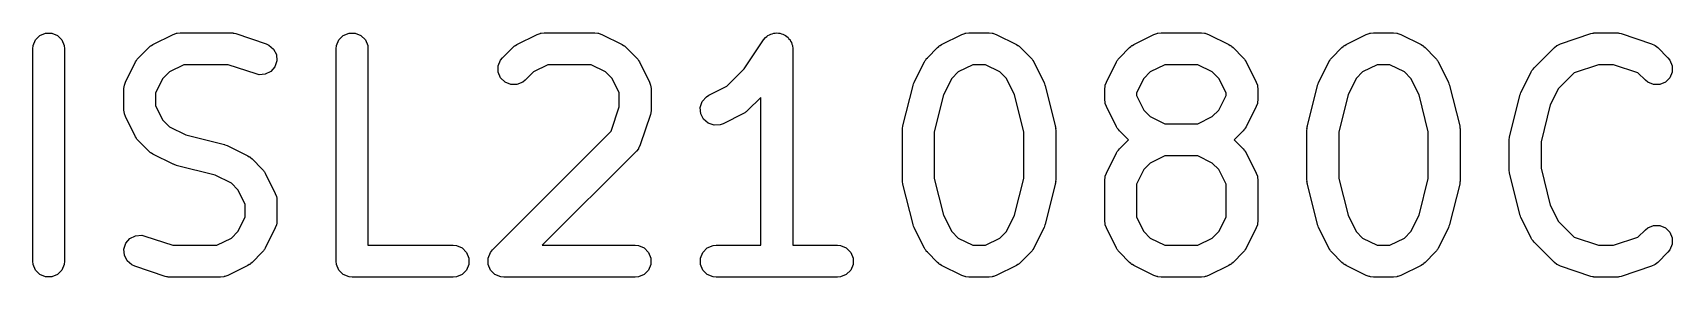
# Model space of a CAD drawing. Header units: inches. Extents: x -0.19 to 2.8, y -2.88 to 1.61.
# Drawn here: x -0.1931 to 0.1109, y -2.8833 to -2.838 of the extents above; entities that cross this region are included whole.
import ezdxf

# ---------------------------------------------------------------- set-up
doc = ezdxf.new("R2010")
doc.units = ezdxf.units.IN
doc.header["$MEASUREMENT"] = 0
doc.layers.add('BLACK', color=250, linetype='CONTINUOUS')

msp = doc.modelspace()

# ---------------------------------------------------------------- linework, layer by layer
at = {"layer": 'BLACK', "linetype": 'CONTINUOUS'}
for p, q in [((-0.19256, -2.83935), (-0.19174, -2.83853)), ((-0.19174, -2.83853), (-0.19068, -2.83809)), ((-0.19068, -2.83809), (-0.18953, -2.83809)), ((-0.18953, -2.83809), (-0.18846, -2.83853)), ((-0.18846, -2.83853), (-0.18765, -2.83935)), ((-0.1708, -2.84022), (-0.16705, -2.83835)), ((-0.16705, -2.83835), (-0.16651, -2.83814)), ((-0.16651, -2.83814), (-0.1664, -2.83813)), ((-0.1664, -2.83813), (-0.16631, -2.83809)), ((-0.16631, -2.83809), (-0.16573, -2.83803)), ((-0.16573, -2.83803), (-0.15636, -2.83803)), ((-0.15636, -2.83803), (-0.15606, -2.83806)), ((-0.15606, -2.83806), (-0.15599, -2.83806)), ((-0.15599, -2.83806), (-0.15588, -2.83808)), ((-0.15588, -2.83808), (-0.15578, -2.83809)), ((-0.15578, -2.83809), (-0.15571, -2.83812)), ((-0.15571, -2.83812), (-0.15542, -2.83819)), ((-0.15542, -2.83819), (-0.1498, -2.84006)), ((-0.13631, -2.83935), (-0.1355, -2.83853)), ((-0.1355, -2.83853), (-0.13443, -2.83809)), ((-0.13443, -2.83809), (-0.13328, -2.83809)), ((-0.13328, -2.83809), (-0.13222, -2.83853)), ((-0.13222, -2.83853), (-0.1314, -2.83935)), ((-0.10331, -2.84022), (-0.09956, -2.83835)), ((-0.09956, -2.83835), (-0.09902, -2.83814)), ((-0.09902, -2.83814), (-0.09891, -2.83813)), ((-0.09891, -2.83813), (-0.09881, -2.83809)), ((-0.09881, -2.83809), (-0.09824, -2.83803)), ((-0.09824, -2.83803), (-0.08886, -2.83803)), ((-0.08886, -2.83803), (-0.08829, -2.83809)), ((-0.08829, -2.83809), (-0.08819, -2.83813)), ((-0.08819, -2.83813), (-0.08808, -2.83814)), ((-0.08808, -2.83814), (-0.08754, -2.83835)), ((-0.08754, -2.83835), (-0.08379, -2.84022)), ((-0.05721, -2.8389), (-0.05697, -2.83874)), ((-0.05697, -2.83874), (-0.05676, -2.83853)), ((-0.05676, -2.83853), (-0.05649, -2.83842)), ((-0.05649, -2.83842), (-0.05625, -2.83826)), ((-0.05625, -2.83826), (-0.05596, -2.8382)), ((-0.05596, -2.8382), (-0.05569, -2.83809)), ((-0.05569, -2.83809), (-0.0554, -2.83809)), ((-0.0554, -2.83809), (-0.05512, -2.83803)), ((-0.05512, -2.83803), (-0.05483, -2.83809)), ((-0.05483, -2.83809), (-0.05454, -2.83809)), ((-0.05454, -2.83809), (-0.05427, -2.8382)), ((-0.05427, -2.8382), (-0.05399, -2.83826)), ((-0.05399, -2.83826), (-0.05375, -2.83842)), ((-0.05375, -2.83842), (-0.05348, -2.83853)), ((-0.05348, -2.83853), (-0.05327, -2.83874)), ((-0.05327, -2.83874), (-0.05303, -2.8389)), ((-0.02457, -2.84022), (-0.02082, -2.83835)), ((-0.02082, -2.83835), (-0.02028, -2.83814)), ((-0.02028, -2.83814), (-0.02017, -2.83813)), ((-0.02017, -2.83813), (-0.02007, -2.83809)), ((-0.02007, -2.83809), (-0.0195, -2.83803)), ((-0.0195, -2.83803), (-0.01575, -2.83803)), ((-0.01575, -2.83803), (-0.01517, -2.83809)), ((-0.01517, -2.83809), (-0.01507, -2.83813)), ((-0.01507, -2.83813), (-0.01497, -2.83814)), ((-0.01497, -2.83814), (-0.01443, -2.83835)), ((-0.01443, -2.83835), (-0.01068, -2.84022)), ((0.01105, -2.84022), (0.0148, -2.83835)), ((0.0148, -2.83835), (0.01534, -2.83814)), ((0.01534, -2.83814), (0.01545, -2.83813)), ((0.01545, -2.83813), (0.01555, -2.83809)), ((0.01555, -2.83809), (0.01612, -2.83803)), ((0.01612, -2.83803), (0.02362, -2.83803)), ((0.02362, -2.83803), (0.0242, -2.83809)), ((0.0242, -2.83809), (0.0243, -2.83813)), ((0.0243, -2.83813), (0.0244, -2.83814)), ((0.0244, -2.83814), (0.02494, -2.83835)), ((0.02494, -2.83835), (0.02869, -2.84022)), ((0.05042, -2.84022), (0.05417, -2.83835)), ((0.05417, -2.83835), (0.05471, -2.83814)), ((0.05471, -2.83814), (0.05482, -2.83813)), ((0.05482, -2.83813), (0.05492, -2.83809)), ((0.05492, -2.83809), (0.05549, -2.83803)), ((0.05549, -2.83803), (0.05924, -2.83803)), ((0.05924, -2.83803), (0.05982, -2.83809)), ((0.05982, -2.83809), (0.05992, -2.83813)), ((0.05992, -2.83813), (0.06002, -2.83814)), ((0.06002, -2.83814), (0.06056, -2.83835)), ((0.06056, -2.83835), (0.06431, -2.84022)), ((0.09018, -2.84006), (0.0958, -2.83819)), ((0.0958, -2.83819), (0.09609, -2.83812)), ((0.09609, -2.83812), (0.09616, -2.83809)), ((0.09616, -2.83809), (0.09627, -2.83808)), ((0.09627, -2.83808), (0.09637, -2.83806)), ((0.09637, -2.83806), (0.09645, -2.83806)), ((0.09645, -2.83806), (0.09674, -2.83803)), ((0.09674, -2.83803), (0.10049, -2.83803)), ((0.10049, -2.83803), (0.10078, -2.83806)), ((0.10078, -2.83806), (0.10086, -2.83806)), ((0.10086, -2.83806), (0.10096, -2.83808)), ((0.10096, -2.83808), (0.10106, -2.83809)), ((0.10106, -2.83809), (0.10114, -2.83812)), ((0.10114, -2.83812), (0.10142, -2.83819)), ((0.10142, -2.83819), (0.10705, -2.84006)), ((-0.19305, -2.84099), (-0.193, -2.84041)), ((-0.19305, -2.88036), (-0.19305, -2.84099)), ((-0.193, -2.84041), (-0.19256, -2.83935)), ((-0.18765, -2.83935), (-0.18721, -2.84041)), ((-0.18721, -2.84041), (-0.18715, -2.84099)), ((-0.18715, -2.84099), (-0.18715, -2.88036)), ((-0.17344, -2.84265), (-0.17157, -2.84077)), ((-0.17157, -2.84077), (-0.17134, -2.84059)), ((-0.17134, -2.84059), (-0.17129, -2.84053)), ((-0.17129, -2.84053), (-0.1712, -2.84047)), ((-0.1712, -2.84047), (-0.17112, -2.84041)), ((-0.17112, -2.84041), (-0.17105, -2.84038)), ((-0.17105, -2.84038), (-0.1708, -2.84022)), ((-0.1498, -2.84006), (-0.14927, -2.8403)), ((-0.14927, -2.8403), (-0.1484, -2.84105)), ((-0.1484, -2.84105), (-0.14788, -2.84208)), ((-0.13681, -2.84099), (-0.13675, -2.84041)), ((-0.13681, -2.88036), (-0.13681, -2.84099)), ((-0.13675, -2.84041), (-0.13631, -2.83935)), ((-0.1314, -2.83935), (-0.13096, -2.84041)), ((-0.13096, -2.84041), (-0.13091, -2.84099)), ((-0.13091, -2.84099), (-0.13091, -2.8774)), ((-0.10595, -2.84265), (-0.10408, -2.84077)), ((-0.10408, -2.84077), (-0.10385, -2.84059)), ((-0.10385, -2.84059), (-0.1038, -2.84053)), ((-0.1038, -2.84053), (-0.10371, -2.84047)), ((-0.10371, -2.84047), (-0.10363, -2.84041)), ((-0.10363, -2.84041), (-0.10356, -2.84038)), ((-0.10356, -2.84038), (-0.10331, -2.84022)), ((-0.08379, -2.84022), (-0.08355, -2.84038)), ((-0.08355, -2.84038), (-0.08347, -2.84041)), ((-0.08347, -2.84041), (-0.08339, -2.84047)), ((-0.08339, -2.84047), (-0.0833, -2.84053)), ((-0.0833, -2.84053), (-0.08325, -2.84059)), ((-0.08325, -2.84059), (-0.08303, -2.84077)), ((-0.08303, -2.84077), (-0.08115, -2.84265)), ((-0.06116, -2.84473), (-0.05757, -2.83935)), ((-0.05757, -2.83934), (-0.05721, -2.8389)), ((-0.05757, -2.83935), (-0.05757, -2.83934)), ((-0.05757, -2.83935), (-0.05757, -2.83935)), ((-0.05757, -2.83935), (-0.05757, -2.83935)), ((-0.05303, -2.8389), (-0.05287, -2.83914)), ((-0.05287, -2.83914), (-0.05266, -2.83935)), ((-0.05266, -2.83935), (-0.05255, -2.83961)), ((-0.05255, -2.83961), (-0.05239, -2.83985)), ((-0.05239, -2.83985), (-0.05233, -2.84014)), ((-0.05233, -2.84014), (-0.05222, -2.84041)), ((-0.05222, -2.84041), (-0.05217, -2.84098)), ((-0.05217, -2.84098), (-0.05217, -2.84098)), ((-0.05217, -2.84098), (-0.05217, -2.84098)), ((-0.05217, -2.84098), (-0.05217, -2.84099)), ((-0.05217, -2.84099), (-0.05217, -2.8774)), ((-0.02721, -2.84265), (-0.02534, -2.84077)), ((-0.02534, -2.84077), (-0.02511, -2.84059)), ((-0.02511, -2.84059), (-0.02506, -2.84053)), ((-0.02506, -2.84053), (-0.02497, -2.84047)), ((-0.02497, -2.84047), (-0.02489, -2.84041)), ((-0.02489, -2.84041), (-0.02482, -2.84038)), ((-0.02482, -2.84038), (-0.02457, -2.84022)), ((-0.01068, -2.84022), (-0.01043, -2.84038)), ((-0.01043, -2.84038), (-0.01036, -2.84041)), ((-0.01036, -2.84041), (-0.01028, -2.84047)), ((-0.01028, -2.84047), (-0.01019, -2.84053)), ((-0.01019, -2.84053), (-0.01014, -2.84059)), ((-0.01014, -2.84059), (-0.00991, -2.84077)), ((-0.00991, -2.84077), (-0.00804, -2.84265)), ((0.00841, -2.84265), (0.01029, -2.84077)), ((0.01029, -2.84077), (0.01051, -2.84059)), ((0.01051, -2.84059), (0.01056, -2.84053)), ((0.01056, -2.84053), (0.01065, -2.84047)), ((0.01065, -2.84047), (0.01073, -2.84041)), ((0.01073, -2.84041), (0.0108, -2.84038)), ((0.0108, -2.84038), (0.01105, -2.84022)), ((0.02869, -2.84022), (0.02894, -2.84038)), ((0.02894, -2.84038), (0.02901, -2.84041)), ((0.02901, -2.84041), (0.02909, -2.84047)), ((0.02909, -2.84047), (0.02918, -2.84053)), ((0.02918, -2.84053), (0.02923, -2.84059)), ((0.02923, -2.84059), (0.02946, -2.84077)), ((0.02946, -2.84077), (0.03133, -2.84265)), ((0.04778, -2.84265), (0.04966, -2.84077)), ((0.04966, -2.84077), (0.04988, -2.84059)), ((0.04988, -2.84059), (0.04993, -2.84053)), ((0.04993, -2.84053), (0.05002, -2.84047)), ((0.05002, -2.84047), (0.0501, -2.84041)), ((0.0501, -2.84041), (0.05017, -2.84038)), ((0.05017, -2.84038), (0.05042, -2.84022)), ((0.06431, -2.84022), (0.06456, -2.84038)), ((0.06456, -2.84038), (0.06463, -2.84041)), ((0.06463, -2.84041), (0.06471, -2.84047)), ((0.06471, -2.84047), (0.0648, -2.84053)), ((0.0648, -2.84053), (0.06485, -2.84059)), ((0.06485, -2.84059), (0.06508, -2.84077)), ((0.06508, -2.84077), (0.06695, -2.84265)), ((0.08528, -2.84452), (0.08903, -2.84077)), ((0.08903, -2.84077), (0.08947, -2.84041)), ((0.08947, -2.84041), (0.08957, -2.84037)), ((0.08957, -2.84037), (0.08965, -2.8403)), ((0.08965, -2.8403), (0.09018, -2.84006)), ((0.10705, -2.84006), (0.10757, -2.8403)), ((0.10757, -2.8403), (0.10765, -2.84037)), ((0.10765, -2.84037), (0.10775, -2.84041)), ((0.10775, -2.84041), (0.1082, -2.84077)), ((0.1082, -2.84077), (0.11007, -2.84265)), ((-0.17587, -2.84717), (-0.17399, -2.84342)), ((-0.17399, -2.84342), (-0.17384, -2.84317)), ((-0.17384, -2.84317), (-0.17381, -2.8431)), ((-0.17381, -2.8431), (-0.17374, -2.84302)), ((-0.17374, -2.84302), (-0.17369, -2.84293)), ((-0.17369, -2.84293), (-0.17363, -2.84287)), ((-0.17363, -2.84287), (-0.17344, -2.84265)), ((-0.16503, -2.84394), (-0.16773, -2.84529)), ((-0.15683, -2.84394), (-0.16503, -2.84394)), ((-0.15166, -2.84566), (-0.15683, -2.84394)), ((-0.14817, -2.84432), (-0.14892, -2.84519)), ((-0.1478, -2.84323), (-0.14817, -2.84432)), ((-0.14788, -2.84208), (-0.1478, -2.84323)), ((-0.10676, -2.84416), (-0.10632, -2.8431)), ((-0.10676, -2.84531), (-0.10676, -2.84416)), ((-0.10632, -2.8431), (-0.10595, -2.84265)), ((-0.09754, -2.84394), (-0.10024, -2.84529)), ((-0.08956, -2.84394), (-0.09754, -2.84394)), ((-0.08686, -2.84529), (-0.08956, -2.84394)), ((-0.08115, -2.84265), (-0.08097, -2.84287)), ((-0.08097, -2.84287), (-0.08091, -2.84293)), ((-0.08091, -2.84293), (-0.08085, -2.84302)), ((-0.08085, -2.84302), (-0.08078, -2.8431)), ((-0.08078, -2.8431), (-0.08075, -2.84317)), ((-0.08075, -2.84317), (-0.0806, -2.84342)), ((-0.0806, -2.84342), (-0.07872, -2.84717)), ((-0.06437, -2.84793), (-0.06116, -2.84473)), ((-0.02964, -2.84717), (-0.02776, -2.84342)), ((-0.02776, -2.84342), (-0.02761, -2.84317)), ((-0.02761, -2.84317), (-0.02758, -2.8431)), ((-0.02758, -2.8431), (-0.02751, -2.84302)), ((-0.02751, -2.84302), (-0.02745, -2.84293)), ((-0.02745, -2.84293), (-0.0274, -2.84287)), ((-0.0274, -2.84287), (-0.02721, -2.84265)), ((-0.0188, -2.84394), (-0.0215, -2.84529)), ((-0.01645, -2.84394), (-0.0188, -2.84394)), ((-0.01375, -2.84529), (-0.01645, -2.84394)), ((-0.00804, -2.84265), (-0.00785, -2.84287)), ((-0.00785, -2.84287), (-0.00779, -2.84293)), ((-0.00779, -2.84293), (-0.00774, -2.84302)), ((-0.00774, -2.84302), (-0.00767, -2.8431)), ((-0.00767, -2.8431), (-0.00764, -2.84317)), ((-0.00764, -2.84317), (-0.00748, -2.84342)), ((-0.00748, -2.84342), (-0.00561, -2.84717)), ((0.00598, -2.84717), (0.00786, -2.84342)), ((0.00786, -2.84342), (0.00801, -2.84317)), ((0.00801, -2.84317), (0.00804, -2.8431)), ((0.00804, -2.8431), (0.00811, -2.84302)), ((0.00811, -2.84302), (0.00817, -2.84293)), ((0.00817, -2.84293), (0.00822, -2.84287)), ((0.00822, -2.84287), (0.00841, -2.84265)), ((0.01682, -2.84394), (0.01412, -2.84529)), ((0.02293, -2.84394), (0.01682, -2.84394)), ((0.02562, -2.84529), (0.02293, -2.84394)), ((0.03133, -2.84265), (0.03152, -2.84287)), ((0.03152, -2.84287), (0.03158, -2.84293)), ((0.03158, -2.84293), (0.03163, -2.84302)), ((0.03163, -2.84302), (0.0317, -2.8431)), ((0.0317, -2.8431), (0.03173, -2.84317)), ((0.03173, -2.84317), (0.03189, -2.84342)), ((0.03189, -2.84342), (0.03376, -2.84717)), ((0.04535, -2.84717), (0.04723, -2.84342)), ((0.04723, -2.84342), (0.04738, -2.84317)), ((0.04738, -2.84317), (0.04741, -2.8431)), ((0.04741, -2.8431), (0.04748, -2.84302)), ((0.04748, -2.84302), (0.04754, -2.84293)), ((0.04754, -2.84293), (0.0476, -2.84287)), ((0.0476, -2.84287), (0.04778, -2.84265)), ((0.05619, -2.84394), (0.05349, -2.84529)), ((0.05855, -2.84394), (0.05619, -2.84394)), ((0.06124, -2.84529), (0.05855, -2.84394)), ((0.06695, -2.84265), (0.06714, -2.84287)), ((0.06714, -2.84287), (0.0672, -2.84293)), ((0.0672, -2.84293), (0.06726, -2.84302)), ((0.06726, -2.84302), (0.06732, -2.8431)), ((0.06732, -2.8431), (0.06735, -2.84317)), ((0.06735, -2.84317), (0.06751, -2.84342)), ((0.06751, -2.84342), (0.06938, -2.84717)), ((0.08498, -2.84489), (0.08503, -2.8448)), ((0.08503, -2.8448), (0.08509, -2.84475)), ((0.08509, -2.84475), (0.08528, -2.84452)), ((0.09722, -2.84394), (0.09271, -2.84544)), ((0.10001, -2.84394), (0.09722, -2.84394)), ((0.10452, -2.84544), (0.10001, -2.84394)), ((0.11007, -2.84265), (0.11044, -2.8431)), ((0.11044, -2.8431), (0.11088, -2.84416)), ((0.11088, -2.84416), (0.11088, -2.84531)), ((-0.17612, -2.84791), (-0.17608, -2.84781)), ((-0.17608, -2.84771), (-0.17587, -2.84717)), ((-0.17608, -2.84781), (-0.17608, -2.84771)), ((-0.16893, -2.84649), (-0.17028, -2.84918)), ((-0.16773, -2.84529), (-0.16893, -2.84649)), ((-0.1511, -2.84579), (-0.15166, -2.84566)), ((-0.14995, -2.84571), (-0.1511, -2.84579)), ((-0.14892, -2.84519), (-0.14995, -2.84571)), ((-0.10632, -2.84638), (-0.10676, -2.84531)), ((-0.1055, -2.84719), (-0.10632, -2.84638)), ((-0.10444, -2.84763), (-0.1055, -2.84719)), ((-0.10329, -2.84763), (-0.10444, -2.84763)), ((-0.10222, -2.84719), (-0.10329, -2.84763)), ((-0.10177, -2.84682), (-0.10222, -2.84719)), ((-0.10024, -2.84529), (-0.10177, -2.84682)), ((-0.08567, -2.84649), (-0.08686, -2.84529)), ((-0.08432, -2.84918), (-0.08567, -2.84649)), ((-0.07872, -2.84717), (-0.07852, -2.84771)), ((-0.07852, -2.84771), (-0.07851, -2.84781)), ((-0.07851, -2.84781), (-0.07847, -2.84791)), ((-0.03174, -2.85527), (-0.02986, -2.84777)), ((-0.02986, -2.84777), (-0.02985, -2.84773)), ((-0.02985, -2.84773), (-0.02984, -2.84771)), ((-0.02984, -2.84771), (-0.02975, -2.84747)), ((-0.02975, -2.84747), (-0.02967, -2.84722)), ((-0.02967, -2.84722), (-0.02965, -2.84721)), ((-0.02965, -2.84721), (-0.02964, -2.84717)), ((-0.0227, -2.84649), (-0.02421, -2.84952)), ((-0.0215, -2.84529), (-0.0227, -2.84649)), ((-0.01255, -2.84649), (-0.01375, -2.84529)), ((-0.01103, -2.84952), (-0.01255, -2.84649)), ((-0.00561, -2.84717), (-0.00559, -2.84721)), ((-0.00559, -2.84721), (-0.00558, -2.84722)), ((-0.00558, -2.84722), (-0.00549, -2.84747)), ((-0.00549, -2.84747), (-0.0054, -2.84771)), ((-0.0054, -2.84771), (-0.0054, -2.84773)), ((-0.0054, -2.84773), (-0.00538, -2.84777)), ((-0.00538, -2.84777), (-0.00351, -2.85527)), ((0.00573, -2.84791), (0.00577, -2.84781)), ((0.00577, -2.84781), (0.00578, -2.84771)), ((0.00578, -2.84771), (0.00598, -2.84717)), ((0.01293, -2.84649), (0.01158, -2.84918)), ((0.01412, -2.84529), (0.01293, -2.84649)), ((0.02682, -2.84649), (0.02562, -2.84529)), ((0.02817, -2.84918), (0.02682, -2.84649)), ((0.03376, -2.84717), (0.03397, -2.84771)), ((0.03397, -2.84771), (0.03398, -2.84781)), ((0.03398, -2.84781), (0.03402, -2.84791)), ((0.04325, -2.85527), (0.04513, -2.84777)), ((0.04513, -2.84777), (0.04514, -2.84773)), ((0.04514, -2.84773), (0.04515, -2.84771)), ((0.04515, -2.84771), (0.04524, -2.84747)), ((0.04524, -2.84747), (0.04532, -2.84722)), ((0.04532, -2.84722), (0.04534, -2.84721)), ((0.04534, -2.84721), (0.04535, -2.84717)), ((0.0523, -2.84649), (0.05078, -2.84952)), ((0.05349, -2.84529), (0.0523, -2.84649)), ((0.06244, -2.84649), (0.06124, -2.84529)), ((0.06396, -2.84952), (0.06244, -2.84649)), ((0.06938, -2.84717), (0.0694, -2.84721)), ((0.0694, -2.84721), (0.06941, -2.84722)), ((0.06941, -2.84722), (0.0695, -2.84747)), ((0.0695, -2.84747), (0.06959, -2.84771)), ((0.06959, -2.84771), (0.06959, -2.84773)), ((0.06959, -2.84773), (0.06961, -2.84777)), ((0.06961, -2.84777), (0.07148, -2.85527)), ((0.08285, -2.84904), (0.08472, -2.84529)), ((0.08472, -2.84529), (0.08488, -2.84504)), ((0.08488, -2.84504), (0.08491, -2.84497)), ((0.08491, -2.84497), (0.08498, -2.84489)), ((0.09271, -2.84544), (0.08979, -2.84836)), ((0.1059, -2.84682), (0.10452, -2.84544)), ((0.10635, -2.84719), (0.1059, -2.84682)), ((0.10741, -2.84763), (0.10635, -2.84719)), ((0.10856, -2.84763), (0.10741, -2.84763)), ((0.10963, -2.84719), (0.10856, -2.84763)), ((0.11044, -2.84638), (0.10963, -2.84719)), ((0.11088, -2.84531), (0.11044, -2.84638)), ((-0.17618, -2.84849), (-0.17612, -2.84791)), ((-0.17618, -2.85224), (-0.17618, -2.84849)), ((-0.17028, -2.84918), (-0.17028, -2.85154)), ((-0.08432, -2.85176), (-0.08432, -2.84918)), ((-0.07847, -2.84791), (-0.07841, -2.84849)), ((-0.07841, -2.84849), (-0.07841, -2.85224)), ((-0.0693, -2.85187), (-0.06893, -2.85077)), ((-0.06893, -2.85077), (-0.06818, -2.8499)), ((-0.06818, -2.8499), (-0.06769, -2.84959)), ((-0.06769, -2.84959), (-0.06437, -2.84793)), ((-0.05807, -2.84999), (-0.06053, -2.85245)), ((-0.05807, -2.8774), (-0.05807, -2.84999)), ((-0.02421, -2.84952), (-0.02592, -2.85635)), ((-0.00933, -2.85635), (-0.01103, -2.84952)), ((0.00567, -2.84849), (0.00573, -2.84791)), ((0.00567, -2.85036), (0.00567, -2.84849)), ((0.00573, -2.85094), (0.00567, -2.85036)), ((0.01158, -2.84918), (0.01158, -2.84966)), ((0.01158, -2.84966), (0.01293, -2.85236)), ((0.02682, -2.85236), (0.02817, -2.84966)), ((0.02817, -2.84966), (0.02817, -2.84918)), ((0.03402, -2.84791), (0.03407, -2.84849)), ((0.03407, -2.85036), (0.03402, -2.85094)), ((0.03407, -2.84849), (0.03407, -2.85036)), ((0.05078, -2.84952), (0.04907, -2.85635)), ((0.06566, -2.85635), (0.06396, -2.84952)), ((0.08075, -2.85714), (0.08262, -2.84964)), ((0.08262, -2.84964), (0.08264, -2.8496)), ((0.08264, -2.84958), (0.08273, -2.84934)), ((0.08264, -2.8496), (0.08264, -2.84958)), ((0.08273, -2.84934), (0.08282, -2.8491)), ((0.08282, -2.8491), (0.08283, -2.84908)), ((0.08283, -2.84908), (0.08285, -2.84904)), ((0.08979, -2.84836), (0.08828, -2.85139)), ((-0.17612, -2.85281), (-0.17618, -2.85224)), ((-0.17608, -2.85291), (-0.17612, -2.85281)), ((-0.17608, -2.85302), (-0.17608, -2.85291)), ((-0.17587, -2.85356), (-0.17608, -2.85302)), ((-0.17399, -2.85731), (-0.17587, -2.85356)), ((-0.17028, -2.85154), (-0.16893, -2.85424)), ((-0.08582, -2.85626), (-0.08432, -2.85176)), ((-0.07856, -2.85317), (-0.08044, -2.85879)), ((-0.0785, -2.85288), (-0.07856, -2.85317)), ((-0.07847, -2.85281), (-0.0785, -2.85288)), ((-0.07846, -2.85271), (-0.07847, -2.85281)), ((-0.07844, -2.8526), (-0.07846, -2.85271)), ((-0.07841, -2.85224), (-0.07844, -2.85253)), ((-0.07844, -2.85253), (-0.07844, -2.8526)), ((-0.06921, -2.85302), (-0.0693, -2.85187)), ((-0.0687, -2.85405), (-0.06921, -2.85302)), ((-0.0613, -2.853), (-0.06505, -2.85488)), ((-0.06105, -2.85285), (-0.0613, -2.853)), ((-0.06098, -2.85282), (-0.06105, -2.85285)), ((-0.0609, -2.85275), (-0.06098, -2.85282)), ((-0.06081, -2.85269), (-0.0609, -2.85275)), ((-0.06076, -2.85263), (-0.06081, -2.85269)), ((-0.06053, -2.85245), (-0.06076, -2.85263)), ((0.00577, -2.85103), (0.00573, -2.85094)), ((0.00578, -2.85114), (0.00577, -2.85103)), ((0.00598, -2.85168), (0.00578, -2.85114)), ((0.00786, -2.85543), (0.00598, -2.85168)), ((0.01293, -2.85236), (0.01412, -2.85356)), ((0.01412, -2.85356), (0.01682, -2.85491)), ((0.02293, -2.85491), (0.02562, -2.85356)), ((0.02562, -2.85356), (0.02682, -2.85236)), ((0.03376, -2.85168), (0.03189, -2.85543)), ((0.03397, -2.85114), (0.03376, -2.85168)), ((0.03398, -2.85103), (0.03397, -2.85114)), ((0.03402, -2.85094), (0.03398, -2.85103)), ((0.08828, -2.85139), (0.08657, -2.85822)), ((-0.16893, -2.85424), (-0.16773, -2.85543)), ((-0.16773, -2.85543), (-0.1647, -2.85695)), ((-0.1647, -2.85695), (-0.15751, -2.85874)), ((-0.10782, -2.87827), (-0.08582, -2.85626)), ((-0.06783, -2.8548), (-0.0687, -2.85405)), ((-0.06674, -2.85517), (-0.06783, -2.8548)), ((-0.06559, -2.85508), (-0.06674, -2.85517)), ((-0.06505, -2.85488), (-0.06559, -2.85508)), ((-0.03182, -2.85584), (-0.03179, -2.85563)), ((-0.03181, -2.85588), (-0.03182, -2.85584)), ((-0.03182, -2.85599), (-0.03181, -2.85588)), ((-0.03182, -2.86536), (-0.03182, -2.85599)), ((-0.03179, -2.85563), (-0.03177, -2.85541)), ((-0.03177, -2.85541), (-0.03175, -2.85537)), ((-0.03175, -2.85537), (-0.03174, -2.85527)), ((-0.02592, -2.85635), (-0.02592, -2.865)), ((-0.00933, -2.865), (-0.00933, -2.85635)), ((-0.00351, -2.85527), (-0.00349, -2.85537)), ((-0.00349, -2.85537), (-0.00348, -2.85541)), ((-0.00348, -2.85541), (-0.00346, -2.85563)), ((-0.00346, -2.85563), (-0.00342, -2.85584)), ((-0.00342, -2.85584), (-0.00343, -2.85588)), ((-0.00343, -2.85588), (-0.00342, -2.85599)), ((-0.00342, -2.85599), (-0.00342, -2.86536)), ((0.00801, -2.85568), (0.00786, -2.85543)), ((0.00804, -2.85575), (0.00801, -2.85568)), ((0.00811, -2.85583), (0.00804, -2.85575)), ((0.00817, -2.85592), (0.00811, -2.85583)), ((0.00822, -2.85597), (0.00817, -2.85592)), ((0.00841, -2.8562), (0.00822, -2.85597)), ((0.01007, -2.85786), (0.00841, -2.8562)), ((0.01682, -2.85491), (0.02293, -2.85491)), ((0.03133, -2.8562), (0.02967, -2.85786)), ((0.03152, -2.85597), (0.03133, -2.8562)), ((0.03158, -2.85592), (0.03152, -2.85597)), ((0.03163, -2.85583), (0.03158, -2.85592)), ((0.0317, -2.85575), (0.03163, -2.85583)), ((0.03173, -2.85568), (0.0317, -2.85575)), ((0.03189, -2.85543), (0.03173, -2.85568)), ((0.04317, -2.85584), (0.0432, -2.85563)), ((0.04318, -2.85588), (0.04317, -2.85584)), ((0.04317, -2.85599), (0.04318, -2.85588)), ((0.04317, -2.86536), (0.04317, -2.85599)), ((0.0432, -2.85563), (0.04322, -2.85541)), ((0.04322, -2.85541), (0.04324, -2.85537)), ((0.04324, -2.85537), (0.04325, -2.85527)), ((0.04907, -2.85635), (0.04907, -2.865)), ((0.06566, -2.865), (0.06566, -2.85635)), ((0.07148, -2.85527), (0.0715, -2.85537)), ((0.0715, -2.85537), (0.07151, -2.85541)), ((0.07151, -2.85541), (0.07153, -2.85563)), ((0.07153, -2.85563), (0.07157, -2.85584)), ((0.07157, -2.85584), (0.07156, -2.85588)), ((0.07156, -2.85588), (0.07157, -2.85599)), ((0.07157, -2.85599), (0.07157, -2.86536)), ((-0.17384, -2.85755), (-0.17399, -2.85731)), ((-0.17381, -2.85763), (-0.17384, -2.85755)), ((-0.17374, -2.85771), (-0.17381, -2.85763)), ((-0.17369, -2.8578), (-0.17374, -2.85771)), ((-0.17363, -2.85785), (-0.17369, -2.8578)), ((-0.17344, -2.85807), (-0.17363, -2.85785)), ((-0.17157, -2.85995), (-0.17344, -2.85807)), ((-0.17134, -2.86013), (-0.17157, -2.85995)), ((-0.15751, -2.85874), (-0.15747, -2.85876)), ((-0.15747, -2.85876), (-0.15745, -2.85876)), ((-0.15745, -2.85876), (-0.15721, -2.85885)), ((-0.15721, -2.85885), (-0.15697, -2.85894)), ((-0.15697, -2.85894), (-0.15695, -2.85895)), ((-0.15695, -2.85895), (-0.15691, -2.85897)), ((-0.15691, -2.85897), (-0.15316, -2.86084)), ((-0.08115, -2.85995), (-0.09861, -2.8774)), ((-0.08078, -2.8595), (-0.08115, -2.85995)), ((-0.08074, -2.8594), (-0.08078, -2.8595)), ((-0.08067, -2.85932), (-0.08074, -2.8594)), ((-0.08044, -2.85879), (-0.08067, -2.85932)), ((0.00786, -2.86029), (0.00801, -2.86004)), ((0.00801, -2.86004), (0.00804, -2.85997)), ((0.00804, -2.85997), (0.00811, -2.85989)), ((0.00811, -2.85989), (0.00817, -2.8598)), ((0.00817, -2.8598), (0.00822, -2.85975)), ((0.00822, -2.85975), (0.00841, -2.85952)), ((0.00841, -2.85952), (0.01007, -2.85786)), ((0.02967, -2.85786), (0.03133, -2.85952)), ((0.03133, -2.85952), (0.03152, -2.85975)), ((0.03152, -2.85975), (0.03158, -2.8598)), ((0.03158, -2.8598), (0.03163, -2.85989)), ((0.03163, -2.85989), (0.0317, -2.85997)), ((0.0317, -2.85997), (0.03173, -2.86004)), ((0.03173, -2.86004), (0.03189, -2.86029)), ((0.08066, -2.85786), (0.08067, -2.85776)), ((0.08066, -2.86348), (0.08066, -2.85786)), ((0.08067, -2.85772), (0.0807, -2.8575)), ((0.08067, -2.85776), (0.08067, -2.85772)), ((0.0807, -2.8575), (0.08072, -2.85728)), ((0.08072, -2.85728), (0.08074, -2.85724)), ((0.08074, -2.85724), (0.08075, -2.85714)), ((0.08657, -2.85822), (0.08657, -2.86312)), ((-0.17129, -2.86019), (-0.17134, -2.86013)), ((-0.1712, -2.86025), (-0.17129, -2.86019)), ((-0.17112, -2.86031), (-0.1712, -2.86025)), ((-0.17105, -2.86034), (-0.17112, -2.86031)), ((-0.1708, -2.8605), (-0.17105, -2.86034)), ((-0.16705, -2.86238), (-0.1708, -2.8605)), ((-0.16701, -2.86239), (-0.16705, -2.86238)), ((-0.16699, -2.8624), (-0.16701, -2.86239)), ((-0.16675, -2.86249), (-0.16699, -2.8624)), ((-0.16651, -2.86258), (-0.16675, -2.86249)), ((-0.16649, -2.86258), (-0.16651, -2.86258)), ((-0.16645, -2.8626), (-0.16649, -2.86258)), ((-0.15926, -2.8644), (-0.16645, -2.8626)), ((-0.15316, -2.86084), (-0.15291, -2.861)), ((-0.15291, -2.861), (-0.15284, -2.86103)), ((-0.15284, -2.86103), (-0.15276, -2.8611)), ((-0.15276, -2.8611), (-0.15267, -2.86115)), ((-0.15267, -2.86115), (-0.15262, -2.86121)), ((-0.15262, -2.86121), (-0.15239, -2.8614)), ((-0.15239, -2.8614), (-0.15052, -2.86327)), ((0.00598, -2.86404), (0.00786, -2.86029)), ((0.01412, -2.86216), (0.01293, -2.86336)), ((0.01682, -2.86081), (0.01412, -2.86216)), ((0.02293, -2.86081), (0.01682, -2.86081)), ((0.02562, -2.86216), (0.02293, -2.86081)), ((0.02682, -2.86336), (0.02562, -2.86216)), ((0.03189, -2.86029), (0.03376, -2.86404)), ((-0.15623, -2.86591), (-0.15926, -2.8644)), ((-0.15503, -2.86711), (-0.15623, -2.86591)), ((-0.15052, -2.86327), (-0.15033, -2.8635)), ((-0.15033, -2.8635), (-0.15027, -2.86355)), ((-0.15027, -2.86355), (-0.15022, -2.86364)), ((-0.15022, -2.86364), (-0.15015, -2.86372)), ((-0.15015, -2.86372), (-0.15012, -2.86379)), ((-0.15012, -2.86379), (-0.14996, -2.86404)), ((-0.14996, -2.86404), (-0.14809, -2.86779)), ((-0.03181, -2.86546), (-0.03182, -2.86536)), ((-0.03182, -2.8655), (-0.03181, -2.86546)), ((-0.03179, -2.86572), (-0.03182, -2.8655)), ((-0.03177, -2.86593), (-0.03179, -2.86572)), ((-0.03175, -2.86598), (-0.03177, -2.86593)), ((-0.03174, -2.86608), (-0.03175, -2.86598)), ((-0.02986, -2.87357), (-0.03174, -2.86608)), ((-0.02592, -2.865), (-0.02421, -2.87183)), ((-0.01103, -2.87183), (-0.00933, -2.865)), ((-0.00351, -2.86608), (-0.00538, -2.87357)), ((-0.00349, -2.86598), (-0.00351, -2.86608)), ((-0.00348, -2.86593), (-0.00349, -2.86598)), ((-0.00346, -2.86572), (-0.00348, -2.86593)), ((-0.00342, -2.8655), (-0.00346, -2.86572)), ((-0.00342, -2.86536), (-0.00343, -2.86546)), ((-0.00343, -2.86546), (-0.00342, -2.8655)), ((0.00567, -2.86536), (0.00573, -2.86478)), ((0.00567, -2.87286), (0.00567, -2.86536)), ((0.00573, -2.86478), (0.00577, -2.86468)), ((0.00577, -2.86468), (0.00578, -2.86458)), ((0.00578, -2.86458), (0.00598, -2.86404)), ((0.01293, -2.86336), (0.01158, -2.86606)), ((0.01158, -2.86606), (0.01158, -2.87216)), ((0.02817, -2.86606), (0.02682, -2.86336)), ((0.02817, -2.87216), (0.02817, -2.86606)), ((0.03376, -2.86404), (0.03397, -2.86458)), ((0.03397, -2.86458), (0.03398, -2.86468)), ((0.03398, -2.86468), (0.03402, -2.86478)), ((0.03402, -2.86478), (0.03407, -2.86536)), ((0.03407, -2.86536), (0.03407, -2.87286)), ((0.04318, -2.86546), (0.04317, -2.86536)), ((0.04317, -2.8655), (0.04318, -2.86546)), ((0.0432, -2.86572), (0.04317, -2.8655)), ((0.04322, -2.86593), (0.0432, -2.86572)), ((0.04324, -2.86598), (0.04322, -2.86593)), ((0.04325, -2.86608), (0.04324, -2.86598)), ((0.04513, -2.87357), (0.04325, -2.86608)), ((0.04907, -2.865), (0.05078, -2.87183)), ((0.06396, -2.87183), (0.06566, -2.865)), ((0.07148, -2.86608), (0.06961, -2.87357)), ((0.0715, -2.86598), (0.07148, -2.86608)), ((0.07151, -2.86593), (0.0715, -2.86598)), ((0.07153, -2.86572), (0.07151, -2.86593)), ((0.07157, -2.8655), (0.07153, -2.86572)), ((0.07157, -2.86536), (0.07156, -2.86546)), ((0.07156, -2.86546), (0.07157, -2.8655)), ((0.08067, -2.86358), (0.08066, -2.86348)), ((0.08067, -2.86363), (0.08067, -2.86358)), ((0.0807, -2.86384), (0.08067, -2.86363)), ((0.08072, -2.86406), (0.0807, -2.86384)), ((0.08074, -2.8641), (0.08072, -2.86406)), ((0.08075, -2.8642), (0.08074, -2.8641)), ((0.08262, -2.8717), (0.08075, -2.8642)), ((0.08657, -2.86312), (0.08828, -2.86995)), ((-0.15368, -2.86981), (-0.15503, -2.86711)), ((-0.14809, -2.86779), (-0.14788, -2.86833)), ((-0.14788, -2.86833), (-0.14788, -2.86843)), ((-0.14788, -2.86843), (-0.14784, -2.86853)), ((-0.14784, -2.86853), (-0.14778, -2.86911)), ((-0.14778, -2.86911), (-0.14778, -2.87286)), ((-0.15503, -2.87486), (-0.15368, -2.87216)), ((-0.15368, -2.87216), (-0.15368, -2.86981)), ((-0.02421, -2.87183), (-0.0227, -2.87486)), ((-0.01255, -2.87486), (-0.01103, -2.87183)), ((0.01158, -2.87216), (0.01293, -2.87486)), ((0.02682, -2.87486), (0.02817, -2.87216)), ((0.05078, -2.87183), (0.0523, -2.87486)), ((0.06244, -2.87486), (0.06396, -2.87183)), ((0.08264, -2.87174), (0.08262, -2.8717)), ((0.08264, -2.87176), (0.08264, -2.87174)), ((0.08273, -2.872), (0.08264, -2.87176)), ((0.08282, -2.87224), (0.08273, -2.872)), ((0.08828, -2.86995), (0.08979, -2.87298)), ((-0.15623, -2.87606), (-0.15503, -2.87486)), ((-0.14809, -2.87418), (-0.14996, -2.87793)), ((-0.14788, -2.87364), (-0.14809, -2.87418)), ((-0.14784, -2.87343), (-0.14788, -2.87353)), ((-0.14788, -2.87353), (-0.14788, -2.87364)), ((-0.14778, -2.87286), (-0.14784, -2.87343)), ((-0.02985, -2.87362), (-0.02986, -2.87357)), ((-0.02984, -2.87364), (-0.02985, -2.87362)), ((-0.02975, -2.87388), (-0.02984, -2.87364)), ((-0.02967, -2.87412), (-0.02975, -2.87388)), ((-0.02965, -2.87414), (-0.02967, -2.87412)), ((-0.02964, -2.87418), (-0.02965, -2.87414)), ((-0.02776, -2.87793), (-0.02964, -2.87418)), ((-0.0227, -2.87486), (-0.0215, -2.87606)), ((-0.01375, -2.87606), (-0.01255, -2.87486)), ((-0.00561, -2.87418), (-0.00748, -2.87793)), ((-0.00559, -2.87414), (-0.00561, -2.87418)), ((-0.00558, -2.87412), (-0.00559, -2.87414)), ((-0.00549, -2.87388), (-0.00558, -2.87412)), ((-0.0054, -2.87364), (-0.00549, -2.87388)), ((-0.00538, -2.87357), (-0.0054, -2.87362)), ((-0.0054, -2.87362), (-0.0054, -2.87364)), ((0.00573, -2.87343), (0.00567, -2.87286)), ((0.00577, -2.87353), (0.00573, -2.87343)), ((0.00578, -2.87364), (0.00577, -2.87353)), ((0.00598, -2.87418), (0.00578, -2.87364)), ((0.00786, -2.87793), (0.00598, -2.87418)), ((0.01293, -2.87486), (0.01412, -2.87606)), ((0.02562, -2.87606), (0.02682, -2.87486)), ((0.03376, -2.87418), (0.03189, -2.87793)), ((0.03397, -2.87364), (0.03376, -2.87418)), ((0.03398, -2.87353), (0.03397, -2.87364)), ((0.03402, -2.87343), (0.03398, -2.87353)), ((0.03407, -2.87286), (0.03402, -2.87343)), ((0.04514, -2.87362), (0.04513, -2.87357)), ((0.04515, -2.87364), (0.04514, -2.87362)), ((0.04524, -2.87388), (0.04515, -2.87364)), ((0.04532, -2.87412), (0.04524, -2.87388)), ((0.04534, -2.87414), (0.04532, -2.87412)), ((0.04535, -2.87418), (0.04534, -2.87414)), ((0.04723, -2.87793), (0.04535, -2.87418)), ((0.0523, -2.87486), (0.05349, -2.87606)), ((0.06124, -2.87606), (0.06244, -2.87486)), ((0.06938, -2.87418), (0.06751, -2.87793)), ((0.0694, -2.87414), (0.06938, -2.87418)), ((0.06941, -2.87412), (0.0694, -2.87414)), ((0.0695, -2.87388), (0.06941, -2.87412)), ((0.06959, -2.87364), (0.0695, -2.87388)), ((0.06961, -2.87357), (0.06959, -2.87362)), ((0.06959, -2.87362), (0.06959, -2.87364)), ((0.08283, -2.87226), (0.08282, -2.87224)), ((0.08285, -2.8723), (0.08283, -2.87226)), ((0.08472, -2.87605), (0.08285, -2.8723)), ((0.08979, -2.87298), (0.09271, -2.8759)), ((0.10452, -2.8759), (0.1059, -2.87452)), ((0.1059, -2.87452), (0.10635, -2.87415)), ((0.10635, -2.87415), (0.10741, -2.87371)), ((0.10741, -2.87371), (0.10856, -2.87371)), ((0.10856, -2.87371), (0.10963, -2.87415)), ((0.10963, -2.87415), (0.11044, -2.87497)), ((0.11044, -2.87497), (0.11088, -2.87603)), ((-0.17616, -2.87811), (-0.17579, -2.87702)), ((-0.17608, -2.87926), (-0.17616, -2.87811)), ((-0.17579, -2.87702), (-0.17504, -2.87615)), ((-0.17504, -2.87615), (-0.17401, -2.87563)), ((-0.17401, -2.87563), (-0.17286, -2.87555)), ((-0.17286, -2.87555), (-0.17229, -2.87568)), ((-0.17229, -2.87568), (-0.16712, -2.8774)), ((-0.16712, -2.8774), (-0.15893, -2.8774)), ((-0.15893, -2.8774), (-0.15623, -2.87606)), ((-0.15015, -2.87825), (-0.15022, -2.87833)), ((-0.15012, -2.87818), (-0.15015, -2.87825)), ((-0.14996, -2.87793), (-0.15012, -2.87818)), ((-0.13091, -2.8774), (-0.11511, -2.8774)), ((-0.11511, -2.8774), (-0.11453, -2.87746)), ((-0.11453, -2.87746), (-0.11347, -2.8779)), ((-0.11347, -2.8779), (-0.11266, -2.87872)), ((-0.10819, -2.87872), (-0.10782, -2.87827)), ((-0.09861, -2.8774), (-0.08136, -2.8774)), ((-0.08136, -2.8774), (-0.08079, -2.87746)), ((-0.08079, -2.87746), (-0.07972, -2.8779)), ((-0.07972, -2.8779), (-0.07891, -2.87872)), ((-0.06882, -2.87872), (-0.06801, -2.8779)), ((-0.06801, -2.8779), (-0.06694, -2.87746)), ((-0.06694, -2.87746), (-0.06637, -2.8774)), ((-0.06637, -2.8774), (-0.05807, -2.8774)), ((-0.05217, -2.8774), (-0.04387, -2.8774)), ((-0.04387, -2.8774), (-0.04329, -2.87746)), ((-0.04329, -2.87746), (-0.04223, -2.8779)), ((-0.04223, -2.8779), (-0.04141, -2.87872)), ((-0.02761, -2.87818), (-0.02776, -2.87793)), ((-0.02758, -2.87825), (-0.02761, -2.87818)), ((-0.02751, -2.87833), (-0.02758, -2.87825)), ((-0.0215, -2.87606), (-0.0188, -2.8774)), ((-0.0188, -2.8774), (-0.01645, -2.8774)), ((-0.01645, -2.8774), (-0.01375, -2.87606)), ((-0.00767, -2.87825), (-0.00774, -2.87833)), ((-0.00764, -2.87818), (-0.00767, -2.87825)), ((-0.00748, -2.87793), (-0.00764, -2.87818)), ((0.00801, -2.87818), (0.00786, -2.87793)), ((0.00804, -2.87825), (0.00801, -2.87818)), ((0.00811, -2.87833), (0.00804, -2.87825)), ((0.01412, -2.87606), (0.01682, -2.8774)), ((0.01682, -2.8774), (0.02293, -2.8774)), ((0.02293, -2.8774), (0.02562, -2.87606)), ((0.0317, -2.87825), (0.03163, -2.87833)), ((0.03173, -2.87818), (0.0317, -2.87825)), ((0.03189, -2.87793), (0.03173, -2.87818)), ((0.04738, -2.87818), (0.04723, -2.87793)), ((0.04741, -2.87825), (0.04738, -2.87818)), ((0.04748, -2.87833), (0.04741, -2.87825)), ((0.05349, -2.87606), (0.05619, -2.8774)), ((0.05619, -2.8774), (0.05855, -2.8774)), ((0.05855, -2.8774), (0.06124, -2.87606)), ((0.06732, -2.87825), (0.06726, -2.87833)), ((0.06735, -2.87818), (0.06732, -2.87825)), ((0.06751, -2.87793), (0.06735, -2.87818)), ((0.08488, -2.8763), (0.08472, -2.87605)), ((0.08491, -2.87637), (0.08488, -2.8763)), ((0.08498, -2.87645), (0.08491, -2.87637)), ((0.08503, -2.87654), (0.08498, -2.87645)), ((0.08509, -2.87659), (0.08503, -2.87654)), ((0.08528, -2.87682), (0.08509, -2.87659)), ((0.08903, -2.88057), (0.08528, -2.87682)), ((0.09271, -2.8759), (0.09722, -2.8774)), ((0.09722, -2.8774), (0.10001, -2.8774)), ((0.10001, -2.8774), (0.10452, -2.8759)), ((0.11044, -2.87825), (0.11007, -2.8787)), ((0.11088, -2.87718), (0.11044, -2.87825)), ((0.11088, -2.87603), (0.11088, -2.87718)), ((-0.193, -2.88093), (-0.19305, -2.88036)), ((-0.19256, -2.882), (-0.193, -2.88093)), ((-0.18721, -2.88093), (-0.18765, -2.882)), ((-0.18715, -2.88036), (-0.18721, -2.88093)), ((-0.17556, -2.88029), (-0.17608, -2.87926)), ((-0.17469, -2.88105), (-0.17556, -2.88029)), ((-0.17416, -2.88128), (-0.17469, -2.88105)), ((-0.16854, -2.88316), (-0.17416, -2.88128)), ((-0.15316, -2.88112), (-0.15691, -2.883)), ((-0.15291, -2.88097), (-0.15316, -2.88112)), ((-0.15284, -2.88094), (-0.15291, -2.88097)), ((-0.15276, -2.88087), (-0.15284, -2.88094)), ((-0.15267, -2.88081), (-0.15276, -2.88087)), ((-0.15262, -2.88076), (-0.15267, -2.88081)), ((-0.15239, -2.88057), (-0.15262, -2.88076)), ((-0.15052, -2.8787), (-0.15239, -2.88057)), ((-0.15033, -2.87847), (-0.15052, -2.8787)), ((-0.15027, -2.87842), (-0.15033, -2.87847)), ((-0.15022, -2.87833), (-0.15027, -2.87842)), ((-0.13675, -2.88093), (-0.13681, -2.88036)), ((-0.13631, -2.882), (-0.13675, -2.88093)), ((-0.11266, -2.87872), (-0.11221, -2.87978)), ((-0.11221, -2.88093), (-0.11266, -2.882)), ((-0.11221, -2.87978), (-0.11221, -2.88093)), ((-0.10863, -2.87978), (-0.10819, -2.87872)), ((-0.10863, -2.88093), (-0.10863, -2.87978)), ((-0.10819, -2.882), (-0.10863, -2.88093)), ((-0.07891, -2.87872), (-0.07847, -2.87978)), ((-0.07847, -2.88093), (-0.07891, -2.882)), ((-0.07847, -2.87978), (-0.07847, -2.88093)), ((-0.06926, -2.87978), (-0.06882, -2.87872)), ((-0.06926, -2.88093), (-0.06926, -2.87978)), ((-0.06882, -2.882), (-0.06926, -2.88093)), ((-0.04141, -2.87872), (-0.04097, -2.87978)), ((-0.04097, -2.88093), (-0.04141, -2.882)), ((-0.04097, -2.87978), (-0.04097, -2.88093)), ((-0.02745, -2.87842), (-0.02751, -2.87833)), ((-0.0274, -2.87847), (-0.02745, -2.87842)), ((-0.02721, -2.8787), (-0.0274, -2.87847)), ((-0.02534, -2.88057), (-0.02721, -2.8787)), ((-0.02511, -2.88076), (-0.02534, -2.88057)), ((-0.02506, -2.88081), (-0.02511, -2.88076)), ((-0.02497, -2.88087), (-0.02506, -2.88081)), ((-0.02489, -2.88094), (-0.02497, -2.88087)), ((-0.02482, -2.88097), (-0.02489, -2.88094)), ((-0.02457, -2.88112), (-0.02482, -2.88097)), ((-0.02082, -2.883), (-0.02457, -2.88112)), ((-0.01068, -2.88112), (-0.01443, -2.883)), ((-0.01043, -2.88097), (-0.01068, -2.88112)), ((-0.01036, -2.88094), (-0.01043, -2.88097)), ((-0.01028, -2.88087), (-0.01036, -2.88094)), ((-0.01019, -2.88081), (-0.01028, -2.88087)), ((-0.01014, -2.88076), (-0.01019, -2.88081)), ((-0.00991, -2.88057), (-0.01014, -2.88076)), ((-0.00804, -2.8787), (-0.00991, -2.88057)), ((-0.00785, -2.87847), (-0.00804, -2.8787)), ((-0.00779, -2.87842), (-0.00785, -2.87847)), ((-0.00774, -2.87833), (-0.00779, -2.87842)), ((0.00817, -2.87842), (0.00811, -2.87833)), ((0.00822, -2.87847), (0.00817, -2.87842)), ((0.00841, -2.8787), (0.00822, -2.87847)), ((0.01029, -2.88057), (0.00841, -2.8787)), ((0.01051, -2.88076), (0.01029, -2.88057)), ((0.01056, -2.88081), (0.01051, -2.88076)), ((0.01065, -2.88087), (0.01056, -2.88081)), ((0.01073, -2.88094), (0.01065, -2.88087)), ((0.0108, -2.88097), (0.01073, -2.88094)), ((0.01105, -2.88112), (0.0108, -2.88097)), ((0.0148, -2.883), (0.01105, -2.88112)), ((0.02869, -2.88112), (0.02494, -2.883)), ((0.02894, -2.88097), (0.02869, -2.88112)), ((0.02901, -2.88094), (0.02894, -2.88097)), ((0.02909, -2.88087), (0.02901, -2.88094)), ((0.02918, -2.88081), (0.02909, -2.88087)), ((0.02923, -2.88076), (0.02918, -2.88081)), ((0.02946, -2.88057), (0.02923, -2.88076)), ((0.03133, -2.8787), (0.02946, -2.88057)), ((0.03152, -2.87847), (0.03133, -2.8787)), ((0.03158, -2.87842), (0.03152, -2.87847)), ((0.03163, -2.87833), (0.03158, -2.87842)), ((0.04754, -2.87842), (0.04748, -2.87833)), ((0.0476, -2.87847), (0.04754, -2.87842)), ((0.04778, -2.8787), (0.0476, -2.87847)), ((0.04966, -2.88057), (0.04778, -2.8787)), ((0.04988, -2.88076), (0.04966, -2.88057)), ((0.04993, -2.88081), (0.04988, -2.88076)), ((0.05002, -2.88087), (0.04993, -2.88081)), ((0.0501, -2.88094), (0.05002, -2.88087)), ((0.05017, -2.88097), (0.0501, -2.88094)), ((0.05042, -2.88112), (0.05017, -2.88097)), ((0.05417, -2.883), (0.05042, -2.88112)), ((0.06431, -2.88112), (0.06056, -2.883)), ((0.06456, -2.88097), (0.06431, -2.88112)), ((0.06463, -2.88094), (0.06456, -2.88097)), ((0.06471, -2.88087), (0.06463, -2.88094)), ((0.0648, -2.88081), (0.06471, -2.88087)), ((0.06485, -2.88076), (0.0648, -2.88081)), ((0.06508, -2.88057), (0.06485, -2.88076)), ((0.06695, -2.8787), (0.06508, -2.88057)), ((0.06714, -2.87847), (0.06695, -2.8787)), ((0.0672, -2.87842), (0.06714, -2.87847)), ((0.06726, -2.87833), (0.0672, -2.87842)), ((0.08947, -2.88094), (0.08903, -2.88057)), ((0.08957, -2.88098), (0.08947, -2.88094)), ((0.08965, -2.88105), (0.08957, -2.88098)), ((0.09018, -2.88128), (0.08965, -2.88105)), ((0.0958, -2.88316), (0.09018, -2.88128)), ((0.10705, -2.88128), (0.10142, -2.88316)), ((0.10757, -2.88105), (0.10705, -2.88128)), ((0.10765, -2.88098), (0.10757, -2.88105)), ((0.10775, -2.88094), (0.10765, -2.88098)), ((0.1082, -2.88057), (0.10775, -2.88094)), ((0.11007, -2.8787), (0.1082, -2.88057)), ((-0.19174, -2.88281), (-0.19256, -2.882)), ((-0.19068, -2.88325), (-0.19174, -2.88281)), ((-0.18953, -2.88325), (-0.19068, -2.88325)), ((-0.18846, -2.88281), (-0.18953, -2.88325)), ((-0.18765, -2.882), (-0.18846, -2.88281)), ((-0.16825, -2.88322), (-0.16854, -2.88316)), ((-0.16818, -2.88325), (-0.16825, -2.88322)), ((-0.16808, -2.88326), (-0.16818, -2.88325)), ((-0.16797, -2.88329), (-0.16808, -2.88326)), ((-0.1679, -2.88328), (-0.16797, -2.88329)), ((-0.1676, -2.88331), (-0.1679, -2.88328)), ((-0.15823, -2.88331), (-0.1676, -2.88331)), ((-0.15765, -2.88325), (-0.15823, -2.88331)), ((-0.15756, -2.88321), (-0.15765, -2.88325)), ((-0.15745, -2.8832), (-0.15756, -2.88321)), ((-0.15691, -2.883), (-0.15745, -2.8832)), ((-0.1355, -2.88281), (-0.13631, -2.882)), ((-0.13443, -2.88325), (-0.1355, -2.88281)), ((-0.13386, -2.88331), (-0.13443, -2.88325)), ((-0.11511, -2.88331), (-0.13386, -2.88331)), ((-0.11453, -2.88325), (-0.11511, -2.88331)), ((-0.11347, -2.88281), (-0.11453, -2.88325)), ((-0.11266, -2.882), (-0.11347, -2.88281)), ((-0.10738, -2.88281), (-0.10819, -2.882)), ((-0.10631, -2.88325), (-0.10738, -2.88281)), ((-0.10574, -2.88331), (-0.10631, -2.88325)), ((-0.08136, -2.88331), (-0.10574, -2.88331)), ((-0.08079, -2.88325), (-0.08136, -2.88331)), ((-0.07972, -2.88281), (-0.08079, -2.88325)), ((-0.07891, -2.882), (-0.07972, -2.88281)), ((-0.06801, -2.88281), (-0.06882, -2.882)), ((-0.06694, -2.88325), (-0.06801, -2.88281)), ((-0.06637, -2.88331), (-0.06694, -2.88325)), ((-0.04387, -2.88331), (-0.06637, -2.88331)), ((-0.04329, -2.88325), (-0.04387, -2.88331)), ((-0.04223, -2.88281), (-0.04329, -2.88325)), ((-0.04141, -2.882), (-0.04223, -2.88281)), ((-0.02028, -2.8832), (-0.02082, -2.883)), ((-0.02017, -2.88321), (-0.02028, -2.8832)), ((-0.02007, -2.88325), (-0.02017, -2.88321)), ((-0.0195, -2.88331), (-0.02007, -2.88325)), ((-0.01575, -2.88331), (-0.0195, -2.88331)), ((-0.01517, -2.88325), (-0.01575, -2.88331)), ((-0.01507, -2.88321), (-0.01517, -2.88325)), ((-0.01497, -2.8832), (-0.01507, -2.88321)), ((-0.01443, -2.883), (-0.01497, -2.8832)), ((0.01534, -2.8832), (0.0148, -2.883)), ((0.01545, -2.88321), (0.01534, -2.8832)), ((0.01555, -2.88325), (0.01545, -2.88321)), ((0.01612, -2.88331), (0.01555, -2.88325)), ((0.02362, -2.88331), (0.01612, -2.88331)), ((0.0242, -2.88325), (0.02362, -2.88331)), ((0.0243, -2.88321), (0.0242, -2.88325)), ((0.0244, -2.8832), (0.0243, -2.88321)), ((0.02494, -2.883), (0.0244, -2.8832)), ((0.05471, -2.8832), (0.05417, -2.883)), ((0.05482, -2.88321), (0.05471, -2.8832)), ((0.05492, -2.88325), (0.05482, -2.88321)), ((0.05549, -2.88331), (0.05492, -2.88325)), ((0.05924, -2.88331), (0.05549, -2.88331)), ((0.05982, -2.88325), (0.05924, -2.88331)), ((0.05992, -2.88321), (0.05982, -2.88325)), ((0.06002, -2.8832), (0.05992, -2.88321)), ((0.06056, -2.883), (0.06002, -2.8832)), ((0.09609, -2.88322), (0.0958, -2.88316)), ((0.09616, -2.88325), (0.09609, -2.88322)), ((0.09627, -2.88326), (0.09616, -2.88325)), ((0.09637, -2.88329), (0.09627, -2.88326)), ((0.09645, -2.88328), (0.09637, -2.88329)), ((0.09674, -2.88331), (0.09645, -2.88328)), ((0.10049, -2.88331), (0.09674, -2.88331)), ((0.10078, -2.88328), (0.10049, -2.88331)), ((0.10086, -2.88329), (0.10078, -2.88328)), ((0.10096, -2.88326), (0.10086, -2.88329)), ((0.10106, -2.88325), (0.10096, -2.88326)), ((0.10114, -2.88322), (0.10106, -2.88325)), ((0.10142, -2.88316), (0.10114, -2.88322))]:
    msp.add_line(p, q, dxfattribs=at)

doc.saveas('drawing.dxf')
